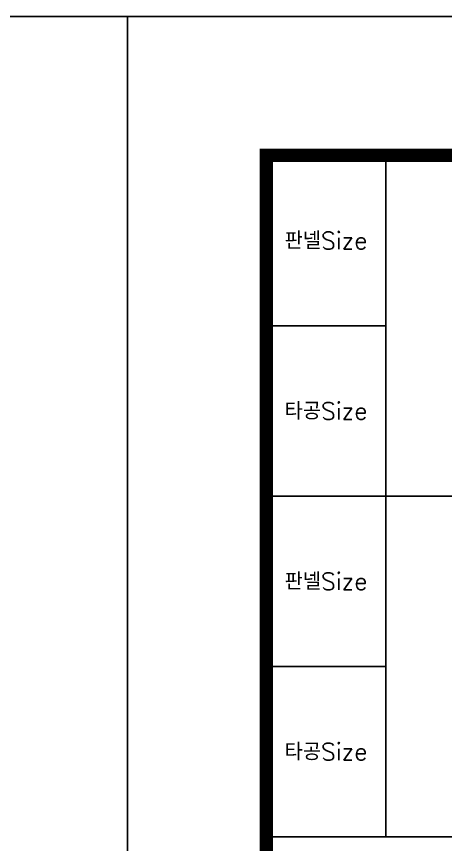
# Model space of a CAD drawing. Header units: millimetres. Extents: x -56261 to 196039, y 9480 to 100001.
# Drawn here: x 27001 to 30242, y 93741 to 100001 of the extents above; entities that cross this region are included whole.
import ezdxf
from ezdxf.enums import TextEntityAlignment as Align

# ---------------------------------------------------------------- set-up
doc = ezdxf.new("R2010")
doc.units = ezdxf.units.MM
doc.set_wipeout_variables(frame=1)
doc.layers.add('FORM', color=4, linetype='Continuous')
doc.layers.add('SS-TEXT', color=7, linetype='Continuous')
doc.styles.add('DVM_DEFAULT', font='romans.shx', dxfattribs={"bigfont": 'whgtxt.shx'})

# ---------------------------------------------------------------- blocks, each defined once
blk = doc.blocks.new('A$C43DE16F2')
blk.add_wipeout([(0, 14550), (0, 0), (29100, 0), (29100, 14550)]).dxf.layer = 'SS-TEXT'
at = {"layer": 'SS-TEXT'}
blk.add_line((0, 2652), (20082, 2652), dxfattribs=at)
blk.add_lwpolyline([(0, 0), (20082, 0), (20082, 14550), (0, 14550)], close=True, dxfattribs=at)
for points in [[(2082, 14550), (2082, 2652)], [(0, 11575), (2082, 11575)], [(20082, 8601), (0, 8601)], [(0, 5626), (2082, 5626)]]:
    blk.add_lwpolyline(points, dxfattribs=at)
at = {"layer": 'SS-TEXT', "style": 'DVM_DEFAULT'}
for s, p in [('판넬Size', (1041, 13063)), ('타공Size', (1041, 10088)), ('판넬Size', (1041, 7114)), ('타공Size', (1041, 4139))]:
    blk.add_text(s, height=300, dxfattribs=at).set_placement(p, align=Align.MIDDLE_CENTER)
blk = doc.blocks.new('FORM_기계', base_point=(381614, -321275))
at = {"layer": 'FORM', "color": 7}
blk.add_lwpolyline([(381614, -321275), (465714, -321275), (465714, -261875), (381614, -261875)], close=True, dxfattribs=at)
at = {"layer": 'FORM', "const_width": 200}
blk.add_lwpolyline([(463614, -319175), (383714, -319175), (383714, -263975), (463614, -263975)], close=True, dxfattribs=at)

msp = doc.modelspace()

# ---------------------------------------------------------------- block references
at = {"layer": 'FORM', "xscale": 0.5, "yscale": 0.5, "zscale": 0.5}
msp.add_blockref('FORM_기계', (-14211.1, 70301.1), dxfattribs=at)
at = {"layer": 'SS-TEXT', "xscale": 0.4331186193392458, "yscale": 0.4331186193392458, "zscale": 0.4331186193392458}
msp.add_blockref('A$C43DE16F2', (28888.9, 92649.2), dxfattribs=at)

# ---------------------------------------------------------------- next in the draw order: block references
at = {"layer": 'FORM', "xscale": 0.5, "yscale": 0.5, "zscale": 0.5}
msp.add_blockref('FORM_기계', (27838.9, 70301.1), dxfattribs=at)

doc.saveas('drawing.dxf')
